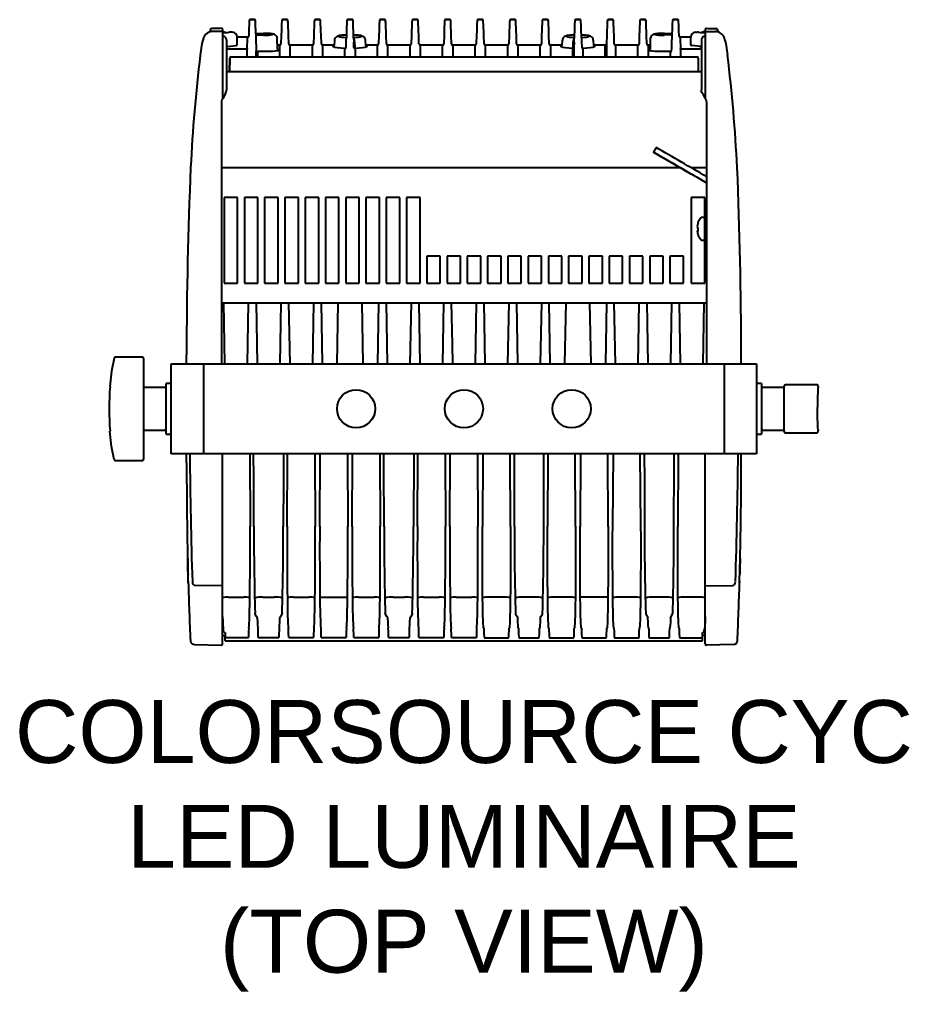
# Model space of a CAD drawing. Extents: x 5 to 346, y -5 to 215.
# Drawn here: x 246.23 to 258.61, y 68.18 to 81.71 of the extents above; entities that cross this region are included whole.
import ezdxf

# ---------------------------------------------------------------- set-up
doc = ezdxf.new("R2010")
doc.units = 0
doc.header["$LTSCALE"] = 0.5
doc.header["$MEASUREMENT"] = 0
doc.layers.get('0').update_dxf_attribs({"linetype": 'CONTINUOUS'})
doc.layers.add('RISER', color=7, linetype='CONTINUOUS')
doc.styles.add('ARIAL', font='arial.ttf')

# ---------------------------------------------------------------- blocks, each defined once
blk = doc.blocks.new('ColorSource cyc-hang (top)')
at = {"layer": 'RISER'}
for p, q in [((-2.918, 5.416), (-2.971, 5.416)), ((-2.971, 5.414), (-2.918, 5.414)), ((-2.465, 5.416), (-2.518, 5.416)), ((-2.518, 5.414), (-2.465, 5.414)), ((-2.012, 5.416), (-2.065, 5.416)), ((-2.065, 5.414), (-2.012, 5.414)), ((-1.559, 5.416), (-1.612, 5.416)), ((-1.612, 5.414), (-1.559, 5.414)), ((-1.106, 5.416), (-1.159, 5.416)), ((-1.159, 5.414), (-1.106, 5.414)), ((-0.653, 5.416), (-0.706, 5.416)), ((-0.706, 5.414), (-0.653, 5.414)), ((-0.2, 5.416), (-0.253, 5.416)), ((-0.253, 5.414), (-0.2, 5.414)), ((0.253, 5.416), (0.2, 5.416)), ((0.2, 5.414), (0.253, 5.414)), ((0.706, 5.416), (0.653, 5.416)), ((0.653, 5.414), (0.706, 5.414)), ((1.159, 5.416), (1.106, 5.416)), ((1.106, 5.414), (1.159, 5.414)), ((1.612, 5.416), (1.559, 5.416)), ((1.559, 5.414), (1.612, 5.414)), ((2.065, 5.416), (2.012, 5.416)), ((2.012, 5.414), (2.065, 5.414)), ((2.518, 5.416), (2.465, 5.416)), ((2.465, 5.414), (2.518, 5.414)), ((2.971, 5.416), (2.918, 5.416)), ((2.918, 5.414), (2.971, 5.414)), ((-3.359, 5.276), (-3.359, 4.314)), ((3.359, 5.276), (3.359, 4.314)), ((-3.534, 5.26), (-3.534, 5.242)), ((-3.5, 5.249), (-3.503, 5.249)), ((-3.501, 5.249), (-3.501, 5.249)), ((-3.359, 5.251), (-3.5, 5.249)), ((-3.265, 5.239), (-3.265, 5.238)), ((-3.225, 5.239), (-3.245, 5.239)), ((-3.01, 5.169), (-3.156, 5.169)), ((-3.156, 5.07), (-3.156, 5.169)), ((-3.015, 5.014), (-3.011, 5.151)), ((-3.01, 5.163), (-3.01, 5.169)), ((-2.897, 5.221), (-2.897, 5.198)), ((-2.595, 5.006), (-2.597, 5.151)), ((-2.542, 5.197), (-2.546, 5.077)), ((-2.437, 5.077), (-2.441, 5.197)), ((-2.089, 5.197), (-2.093, 5.077)), ((-1.984, 5.077), (-1.988, 5.197)), ((-1.635, 5.2), (-1.688, 5.2)), ((-1.635, 5.199), (-1.686, 5.199)), ((-1.635, 5.199), (-1.635, 5.166)), ((-1.483, 5.2), (-1.536, 5.2)), ((-1.536, 5.166), (-1.536, 5.199)), ((-1.485, 5.199), (-1.536, 5.199)), ((-1.535, 5.163), (-1.536, 5.166)), ((-1.183, 5.197), (-1.187, 5.077)), ((-1.078, 5.077), (-1.082, 5.197)), ((-0.73, 5.197), (-0.734, 5.077)), ((-0.625, 5.077), (-0.629, 5.197)), ((-0.277, 5.197), (-0.281, 5.077)), ((-0.172, 5.077), (-0.176, 5.197)), ((0.176, 5.197), (0.172, 5.077)), ((0.281, 5.077), (0.277, 5.197)), ((0.629, 5.197), (0.625, 5.077)), ((0.734, 5.077), (0.73, 5.197)), ((1.082, 5.197), (1.078, 5.077)), ((1.187, 5.077), (1.183, 5.197)), ((1.536, 5.2), (1.483, 5.2)), ((1.536, 5.199), (1.485, 5.199)), ((1.536, 5.166), (1.535, 5.163)), ((1.536, 5.199), (1.536, 5.166)), ((1.688, 5.2), (1.635, 5.2)), ((1.635, 5.166), (1.635, 5.199)), ((1.686, 5.199), (1.635, 5.199)), ((1.988, 5.197), (1.984, 5.077)), ((2.093, 5.077), (2.089, 5.197)), ((2.441, 5.197), (2.437, 5.077)), ((2.546, 5.077), (2.542, 5.197)), ((2.594, 5.151), (2.592, 5.006)), ((2.897, 5.199), (2.897, 5.221)), ((2.994, 5.178), (2.994, 5.184)), ((2.995, 5.182), (2.995, 5.197)), ((3.156, 5.169), (3.01, 5.169)), ((3.01, 5.169), (3.01, 5.163)), ((3.156, 5.169), (3.01, 5.169)), ((3.011, 5.151), (3.015, 5.014)), ((3.156, 5.07), (3.156, 5.169)), ((3.225, 5.239), (3.245, 5.239)), ((3.265, 5.239), (3.265, 5.238)), ((3.359, 5.251), (3.5, 5.249)), ((3.5, 5.249), (3.503, 5.249)), ((3.501, 5.249), (3.501, 5.249)), ((3.534, 5.26), (3.534, 5.242)), ((-3.645, 5.082), (-3.669, 4.918)), ((-3.631, 5.129), (-3.645, 5.082)), ((-3.305, 5.13), (-3.305, 4.439)), ((-3.291, 5.042), (-3.17, 5.055)), ((-3.291, 5.042), (-3.291, 5.042)), ((-3.281, 5.043), (-3.281, 5.043)), ((-3.17, 5.055), (-3.17, 5.054)), ((-2.562, 5.061), (-2.596, 5.061)), ((-2.562, 5.061), (-2.596, 5.061)), ((-2.562, 4.895), (-2.562, 5.061)), ((-2.109, 5.061), (-2.421, 5.061)), ((-2.109, 5.061), (-2.421, 5.061)), ((-2.421, 5.061), (-2.421, 4.895)), ((-2.109, 4.895), (-2.109, 5.061)), ((-1.807, 5.061), (-1.968, 5.061)), ((-1.968, 5.061), (-1.968, 4.895)), ((-1.807, 5.061), (-1.968, 5.061)), ((-1.802, 5.129), (-1.807, 5.056)), ((-1.656, 4.895), (-1.656, 5.013)), ((-1.64, 5.03), (-1.637, 5.103)), ((-1.64, 5.029), (-1.64, 5.03)), ((-1.531, 5.028), (-1.534, 5.1)), ((-1.522, 5.104), (-1.52, 5.03)), ((-1.515, 5.013), (-1.515, 4.895)), ((-1.364, 5.056), (-1.369, 5.129)), ((-1.203, 5.061), (-1.364, 5.061)), ((-1.203, 5.061), (-1.364, 5.061)), ((-1.203, 4.895), (-1.203, 5.061)), ((-0.75, 5.061), (-1.062, 5.061)), ((-0.75, 5.061), (-1.062, 5.061)), ((-1.062, 5.061), (-1.062, 4.895)), ((-0.75, 4.895), (-0.75, 5.061)), ((-0.297, 5.061), (-0.609, 5.061)), ((-0.297, 5.061), (-0.609, 5.061)), ((-0.609, 5.061), (-0.609, 4.895)), ((-0.297, 4.895), (-0.297, 5.061)), ((0.156, 5.061), (-0.156, 5.061)), ((0.156, 5.061), (-0.156, 5.061)), ((-0.156, 5.061), (-0.156, 4.895)), ((0.156, 4.895), (0.156, 5.061)), ((0.609, 5.061), (0.297, 5.061)), ((0.609, 5.061), (0.297, 5.061)), ((0.297, 5.061), (0.297, 4.895)), ((0.609, 4.895), (0.609, 5.061)), ((1.062, 5.061), (0.75, 5.061)), ((1.062, 5.061), (0.75, 5.061)), ((0.75, 5.061), (0.75, 4.895)), ((1.062, 4.895), (1.062, 5.061)), ((1.364, 5.061), (1.203, 5.061)), ((1.203, 5.061), (1.203, 4.895)), ((1.364, 5.061), (1.203, 5.061)), ((1.369, 5.129), (1.364, 5.056)), ((1.515, 4.895), (1.515, 5.013)), ((1.534, 5.1), (1.531, 5.028)), ((1.531, 5.028), (1.531, 4.895)), ((1.637, 5.103), (1.64, 5.03)), ((1.64, 5.03), (1.64, 5.029)), ((1.656, 5.013), (1.656, 4.895)), ((1.807, 5.056), (1.802, 5.129)), ((1.968, 5.061), (1.807, 5.061)), ((1.968, 5.061), (1.807, 5.061)), ((1.968, 4.895), (1.968, 5.061)), ((1.984, 5.077), (1.984, 4.895)), ((2.421, 5.061), (2.109, 5.061)), ((2.421, 5.061), (2.109, 5.061)), ((2.109, 5.061), (2.109, 4.895)), ((2.421, 4.895), (2.421, 5.061)), ((2.593, 5.061), (2.562, 5.061)), ((2.562, 5.061), (2.562, 4.895)), ((2.593, 5.061), (2.562, 5.061)), ((3.291, 5.042), (3.17, 5.055)), ((3.17, 5.055), (3.17, 5.054)), ((3.281, 5.043), (3.281, 5.043)), ((3.291, 5.042), (3.291, 5.042)), ((3.305, 5.13), (3.305, 4.439)), ((3.631, 5.129), (3.645, 5.082)), ((3.645, 5.082), (3.669, 4.918)), ((-3.015, 5.002), (-3.305, 5.002)), ((-3.258, 4.879), (-3.262, 4.687)), ((-3.261, 4.687), (-3.258, 4.879)), ((-3.258, 4.879), (-3.258, 4.879)), ((-3.242, 4.895), (3.242, 4.895)), ((-3.242, 4.895), (-3.242, 4.895)), ((-3.015, 4.895), (-3.015, 5.002)), ((-2.89, 4.895), (-2.89, 4.981)), ((-2.874, 4.966), (-2.874, 4.895)), ((2.874, 4.895), (2.874, 4.966)), ((3.015, 5.002), (3.015, 4.895)), ((3.305, 5.002), (3.015, 5.002)), ((3.242, 4.895), (3.242, 4.895)), ((3.258, 4.879), (3.262, 4.687)), ((3.258, 4.879), (3.258, 4.879)), ((3.305, 4.687), (-3.305, 4.687)), ((-3.318, 4.387), (-3.357, 4.317)), ((3.318, 4.387), (3.357, 4.317)), ((-3.375, 4.249), (-3.375, 0.625)), ((3.375, 4.249), (3.375, 0.625)), ((2.676, 3.634), (2.639, 3.569)), ((3.013, 3.352), (-3.375, 3.352)), ((3.375, 3.352), (3.166, 3.352)), ((-3.337, 2.939), (-3.337, 1.749)), ((-3.149, 2.939), (-3.337, 2.939)), ((-3.149, 1.749), (-3.149, 2.939)), ((-3.055, 2.939), (-3.055, 1.749)), ((-2.867, 2.939), (-3.055, 2.939)), ((-2.867, 1.749), (-2.867, 2.939)), ((-2.773, 2.939), (-2.773, 1.749)), ((-2.585, 2.939), (-2.773, 2.939)), ((-2.585, 1.749), (-2.585, 2.939)), ((-2.491, 2.939), (-2.491, 1.749)), ((-2.303, 2.939), (-2.491, 2.939)), ((-2.303, 1.749), (-2.303, 2.939)), ((-2.209, 2.939), (-2.209, 1.749)), ((-2.021, 2.939), (-2.209, 2.939)), ((-2.021, 1.749), (-2.021, 2.939)), ((-1.927, 2.939), (-1.927, 1.749)), ((-1.739, 2.939), (-1.927, 2.939)), ((-1.739, 1.749), (-1.739, 2.939)), ((-1.645, 2.939), (-1.645, 1.749)), ((-1.457, 2.939), (-1.645, 2.939)), ((-1.457, 1.749), (-1.457, 2.939)), ((-1.363, 2.939), (-1.363, 1.749)), ((-1.175, 2.939), (-1.363, 2.939)), ((-1.175, 1.749), (-1.175, 2.939)), ((-1.081, 2.939), (-1.081, 1.749)), ((-0.893, 2.939), (-1.081, 2.939)), ((-0.893, 1.749), (-0.893, 2.939)), ((-0.799, 2.939), (-0.799, 1.749)), ((-0.611, 2.939), (-0.799, 2.939)), ((-0.611, 1.749), (-0.611, 2.939)), ((3.351, 2.939), (3.163, 2.939)), ((3.163, 2.939), (3.163, 1.749)), ((3.351, 1.749), (3.351, 2.939)), ((3.261, 2.59), (3.261, 2.599)), ((3.351, 2.663), (3.313, 2.663)), ((3.248, 2.475), (3.244, 2.474)), ((3.261, 2.465), (3.261, 2.5)), ((3.313, 2.348), (3.351, 2.348)), ((-0.517, 2.124), (-0.517, 1.749)), ((-0.329, 2.124), (-0.517, 2.124)), ((-0.329, 1.749), (-0.329, 2.124)), ((-0.235, 2.124), (-0.235, 1.749)), ((-0.047, 2.124), (-0.235, 2.124)), ((-0.047, 1.749), (-0.047, 2.124)), ((0.047, 2.124), (0.047, 1.749)), ((0.235, 2.124), (0.047, 2.124)), ((0.235, 1.749), (0.235, 2.124)), ((0.329, 2.124), (0.329, 1.749)), ((0.517, 2.124), (0.329, 2.124)), ((0.517, 1.749), (0.517, 2.124)), ((0.611, 2.124), (0.611, 1.749)), ((0.799, 2.124), (0.611, 2.124)), ((0.799, 1.749), (0.799, 2.124)), ((0.893, 2.124), (0.893, 1.749)), ((1.081, 2.124), (0.893, 2.124)), ((1.081, 1.749), (1.081, 2.124)), ((1.175, 2.124), (1.175, 1.749)), ((1.363, 2.124), (1.175, 2.124)), ((1.363, 1.749), (1.363, 2.124)), ((1.457, 2.124), (1.457, 1.749)), ((1.645, 2.124), (1.457, 2.124)), ((1.645, 1.749), (1.645, 2.124)), ((1.739, 2.124), (1.739, 1.749)), ((1.927, 2.124), (1.739, 2.124)), ((1.927, 1.749), (1.927, 2.124)), ((2.021, 2.124), (2.021, 1.749)), ((2.209, 2.124), (2.021, 2.124)), ((2.209, 1.749), (2.209, 2.124)), ((2.303, 2.124), (2.303, 1.749)), ((2.491, 2.124), (2.303, 2.124)), ((2.491, 1.749), (2.491, 2.124)), ((2.585, 2.124), (2.585, 1.749)), ((2.773, 2.124), (2.585, 2.124)), ((2.773, 1.749), (2.773, 2.124)), ((2.867, 2.124), (2.867, 1.749)), ((3.055, 2.124), (2.867, 2.124)), ((3.055, 1.749), (3.055, 2.124)), ((-3.337, 1.749), (-3.149, 1.749)), ((-3.055, 1.749), (-2.867, 1.749)), ((-2.773, 1.749), (-2.585, 1.749)), ((-2.491, 1.749), (-2.303, 1.749)), ((-2.209, 1.749), (-2.021, 1.749)), ((-1.927, 1.749), (-1.739, 1.749)), ((-1.645, 1.749), (-1.457, 1.749)), ((-1.363, 1.749), (-1.175, 1.749)), ((-1.081, 1.749), (-0.893, 1.749)), ((-0.799, 1.749), (-0.611, 1.749)), ((-0.517, 1.749), (-0.329, 1.749)), ((-0.235, 1.749), (-0.047, 1.749)), ((0.047, 1.749), (0.235, 1.749)), ((0.329, 1.749), (0.517, 1.749)), ((0.611, 1.749), (0.799, 1.749)), ((0.893, 1.749), (1.081, 1.749)), ((1.175, 1.749), (1.363, 1.749)), ((1.457, 1.749), (1.645, 1.749)), ((1.739, 1.749), (1.927, 1.749)), ((2.021, 1.749), (2.209, 1.749)), ((2.303, 1.749), (2.491, 1.749)), ((2.585, 1.749), (2.773, 1.749)), ((2.867, 1.749), (3.055, 1.749)), ((3.163, 1.749), (3.351, 1.749)), ((-3.375, 1.472), (3.375, 1.472)), ((-3.326, 0.625), (-3.341, 1.472)), ((-3.001, 1.472), (-3.016, 0.625)), ((-2.873, 0.625), (-2.888, 1.472)), ((-2.548, 1.472), (-2.563, 0.625)), ((-2.42, 0.625), (-2.435, 1.472)), ((-2.093, 1.472), (-2.108, 0.625)), ((-1.969, 0.625), (-1.984, 1.472)), ((-1.754, 1.472), (-1.769, 0.625)), ((-1.402, 0.625), (-1.417, 1.472)), ((-1.187, 1.472), (-1.202, 0.625)), ((-1.063, 0.625), (-1.078, 1.472)), ((-0.736, 1.472), (-0.751, 0.625)), ((-0.608, 0.625), (-0.623, 1.472)), ((-0.283, 1.472), (-0.298, 0.625)), ((0.171, 1.472), (0.156, 0.625)), ((0.298, 0.625), (0.283, 1.472)), ((0.623, 1.472), (0.608, 0.625)), ((0.751, 0.625), (0.736, 1.472)), ((1.078, 1.472), (1.063, 0.625)), ((1.202, 0.625), (1.187, 1.472)), ((1.417, 1.472), (1.402, 0.625)), ((1.769, 0.625), (1.754, 1.472)), ((1.984, 1.472), (1.969, 0.625)), ((2.108, 0.625), (2.093, 1.472)), ((2.435, 1.472), (2.42, 0.625)), ((2.563, 0.625), (2.548, 1.472)), ((2.888, 1.472), (2.873, 0.625)), ((3.016, 0.625), (3.001, 1.472)), ((3.341, 1.472), (3.326, 0.625)), ((-4.477, 0.72), (-4.85, 0.72)), ((-4.458, 0.7), (-4.458, -0.7)), ((-3.859, 0.625), (-3.859, 0.75)), ((3.859, 0.625), (3.859, 0.75)), ((-4.072, -0.625), (-4.072, 0.625)), ((-3.625, 0.625), (-3.625, -0.625)), ((-3.625, 0.625), (3.625, 0.625)), ((3.625, -0.625), (3.625, 0.625)), ((4.072, 0.625), (4.072, -0.625)), ((-4.162, 0.295), (-4.458, 0.295)), ((-4.072, 0.354), (-4.143, 0.354)), ((-4.143, -0.354), (-4.143, 0.354)), ((4.143, 0.354), (4.072, 0.354)), ((4.143, 0.354), (4.143, -0.354)), ((4.458, 0.295), (4.162, 0.295)), ((4.458, -0.315), (4.458, 0.315)), ((4.911, 0.335), (4.477, 0.335)), ((4.93, 0.309), (4.93, 0.291)), ((-4.458, -0.295), (-4.162, -0.295)), ((-4.143, -0.354), (-4.072, -0.354)), ((4.072, -0.354), (4.143, -0.354)), ((4.162, -0.295), (4.458, -0.295)), ((4.477, -0.335), (4.911, -0.335)), ((4.929, -0.292), (4.93, -0.308)), ((-3.859, -0.75), (-3.859, -0.625)), ((3.625, -0.625), (-3.625, -0.625)), ((-3.359, -3.271), (-3.359, -0.625)), ((-2.981, -0.625), (-2.976, -1.635)), ((-2.46, -1.635), (-2.455, -0.625)), ((-2.075, -0.625), (-2.07, -1.635)), ((-2.007, -1.635), (-2.002, -0.625)), ((-1.622, -0.625), (-1.617, -1.635)), ((-1.554, -1.635), (-1.549, -0.625)), ((-1.169, -0.625), (-1.164, -1.635)), ((-0.698, -0.625), (-0.701, -1.635)), ((-0.648, -1.635), (-0.643, -0.625)), ((-0.263, -0.625), (-0.258, -1.635)), ((-0.195, -1.635), (-0.19, -0.625)), ((0.19, -0.625), (0.195, -1.635)), ((0.263, -0.625), (0.258, -1.635)), ((0.648, -1.635), (0.643, -0.625)), ((0.698, -0.625), (0.701, -1.635)), ((1.169, -0.625), (1.164, -1.635)), ((1.554, -1.635), (1.549, -0.625)), ((1.622, -0.625), (1.617, -1.635)), ((2.007, -1.635), (2.002, -0.625)), ((2.075, -0.625), (2.07, -1.635)), ((2.46, -1.635), (2.455, -0.625)), ((2.981, -0.625), (2.976, -1.635)), ((3.359, -3.271), (3.359, -0.625)), ((3.859, -0.75), (3.859, -0.625)), ((-4.85, -0.72), (-4.477, -0.72)), ((-3.359, -2.463), (-3.736, -2.46)), ((3.359, -2.463), (3.736, -2.46)), ((-3.279, -2.621), (-3.063, -2.621)), ((-2.796, -2.621), (-2.64, -2.621)), ((-2.373, -2.621), (-2.157, -2.621)), ((-2.005, -2.621), (-1.619, -2.621)), ((-1.467, -2.621), (-1.251, -2.621)), ((-0.984, -2.621), (-0.828, -2.621)), ((-0.561, -2.621), (-0.345, -2.621)), ((-0.108, -2.621), (0.108, -2.621)), ((0.561, -2.621), (0.345, -2.621)), ((0.984, -2.621), (0.828, -2.621)), ((1.467, -2.621), (1.251, -2.621)), ((2.005, -2.621), (1.619, -2.621)), ((2.373, -2.621), (2.157, -2.621)), ((2.796, -2.621), (2.64, -2.621)), ((3.279, -2.621), (3.063, -2.621)), ((-3.359, -3.153), (-3.32, -3.153)), ((-3.321, -3.228), (-3.32, -3.113)), ((-3.321, -3.228), (3.321, -3.228)), ((-2.998, -3.184), (-3.32, -3.184)), ((-2.575, -3.184), (-2.861, -3.184)), ((-2.092, -3.184), (-2.438, -3.184)), ((-1.639, -3.184), (-1.985, -3.184)), ((-1.186, -3.184), (-1.532, -3.184)), ((-0.763, -3.184), (-1.049, -3.184)), ((-0.28, -3.184), (-0.626, -3.184)), ((0.173, -3.184), (-0.173, -3.184)), ((0.28, -3.184), (0.626, -3.184)), ((0.763, -3.184), (1.049, -3.184)), ((1.186, -3.184), (1.532, -3.184)), ((1.639, -3.184), (1.985, -3.184)), ((2.092, -3.184), (2.438, -3.184)), ((2.575, -3.184), (2.861, -3.184)), ((2.998, -3.184), (3.32, -3.184)), ((3.321, -3.228), (3.32, -3.113)), ((3.359, -3.153), (3.32, -3.153)), ((-3.748, -3.28), (-3.375, -3.287)), ((3.748, -3.28), (3.375, -3.287))]:
    blk.add_line(p, q, dxfattribs=at)
at = {"layer": 'RISER', "flags": 128}
for points in [[(-2.971, 5.416), (-2.976, 5.415), (-2.98, 5.413), (-2.983, 5.41), (-2.985, 5.408), (-2.986, 5.405), (-2.986, 5.404), (-2.986, 5.403), (-2.987, 5.402), (-2.987, 5.401), (-2.987, 5.399), (-2.988, 5.386)], [(-2.901, 5.376), (-2.901, 5.383), (-2.902, 5.398), (-2.902, 5.401), (-2.903, 5.403), (-2.903, 5.404), (-2.903, 5.405), (-2.904, 5.408), (-2.907, 5.411), (-2.911, 5.414), (-2.916, 5.416), (-2.918, 5.416)], [(-2.518, 5.416), (-2.523, 5.415), (-2.527, 5.413), (-2.53, 5.41), (-2.532, 5.408), (-2.533, 5.405), (-2.533, 5.404), (-2.533, 5.403), (-2.534, 5.402), (-2.534, 5.401), (-2.534, 5.399), (-2.535, 5.386)], [(-2.448, 5.376), (-2.448, 5.383), (-2.449, 5.398), (-2.449, 5.401), (-2.45, 5.403), (-2.45, 5.404), (-2.45, 5.405), (-2.451, 5.408), (-2.454, 5.411), (-2.458, 5.414), (-2.463, 5.416), (-2.465, 5.416)], [(-2.065, 5.416), (-2.07, 5.415), (-2.074, 5.413), (-2.077, 5.41), (-2.079, 5.408), (-2.08, 5.405), (-2.08, 5.404), (-2.08, 5.403), (-2.081, 5.402), (-2.081, 5.401), (-2.081, 5.399), (-2.082, 5.386)], [(-1.995, 5.376), (-1.995, 5.383), (-1.996, 5.398), (-1.996, 5.401), (-1.997, 5.403), (-1.997, 5.404), (-1.997, 5.405), (-1.998, 5.408), (-2.001, 5.411), (-2.005, 5.414), (-2.01, 5.416), (-2.012, 5.416)], [(-1.612, 5.416), (-1.617, 5.415), (-1.621, 5.413), (-1.624, 5.41), (-1.626, 5.408), (-1.627, 5.405), (-1.627, 5.404), (-1.627, 5.403), (-1.628, 5.402), (-1.628, 5.401), (-1.628, 5.399), (-1.629, 5.386)], [(-1.542, 5.376), (-1.542, 5.383), (-1.543, 5.398), (-1.543, 5.401), (-1.544, 5.403), (-1.544, 5.404), (-1.544, 5.405), (-1.545, 5.408), (-1.548, 5.411), (-1.552, 5.414), (-1.557, 5.416), (-1.559, 5.416)], [(-1.159, 5.416), (-1.164, 5.415), (-1.168, 5.413), (-1.171, 5.41), (-1.173, 5.408), (-1.174, 5.405), (-1.174, 5.404), (-1.174, 5.403), (-1.175, 5.402), (-1.175, 5.401), (-1.175, 5.399), (-1.176, 5.386)], [(-1.089, 5.376), (-1.089, 5.383), (-1.09, 5.398), (-1.09, 5.401), (-1.091, 5.403), (-1.091, 5.404), (-1.091, 5.405), (-1.092, 5.408), (-1.095, 5.411), (-1.099, 5.414), (-1.104, 5.416), (-1.106, 5.416)], [(-0.706, 5.416), (-0.711, 5.415), (-0.715, 5.413), (-0.718, 5.41), (-0.72, 5.408), (-0.721, 5.405), (-0.721, 5.404), (-0.721, 5.403), (-0.722, 5.402), (-0.722, 5.401), (-0.722, 5.399), (-0.723, 5.386)], [(-0.636, 5.376), (-0.636, 5.383), (-0.637, 5.398), (-0.637, 5.401), (-0.638, 5.403), (-0.638, 5.404), (-0.638, 5.405), (-0.639, 5.408), (-0.642, 5.411), (-0.646, 5.414), (-0.651, 5.416), (-0.653, 5.416)], [(-0.253, 5.416), (-0.258, 5.415), (-0.262, 5.413), (-0.265, 5.41), (-0.267, 5.408), (-0.268, 5.405), (-0.268, 5.404), (-0.268, 5.403), (-0.269, 5.402), (-0.269, 5.401), (-0.269, 5.399), (-0.27, 5.386)], [(-0.183, 5.376), (-0.183, 5.383), (-0.184, 5.398), (-0.184, 5.401), (-0.185, 5.403), (-0.185, 5.404), (-0.185, 5.405), (-0.186, 5.408), (-0.189, 5.411), (-0.193, 5.414), (-0.198, 5.416), (-0.2, 5.416)], [(0.2, 5.416), (0.195, 5.415), (0.191, 5.413), (0.188, 5.41), (0.186, 5.408), (0.185, 5.405), (0.185, 5.404), (0.185, 5.403), (0.184, 5.402), (0.184, 5.401), (0.184, 5.399), (0.183, 5.386)], [(0.27, 5.376), (0.27, 5.383), (0.269, 5.398), (0.269, 5.401), (0.268, 5.403), (0.268, 5.404), (0.268, 5.405), (0.267, 5.408), (0.264, 5.411), (0.26, 5.414), (0.255, 5.416), (0.253, 5.416)], [(0.653, 5.416), (0.648, 5.415), (0.644, 5.413), (0.641, 5.41), (0.639, 5.408), (0.638, 5.405), (0.638, 5.404), (0.638, 5.403), (0.637, 5.402), (0.637, 5.401), (0.637, 5.399), (0.636, 5.386)], [(0.723, 5.376), (0.723, 5.383), (0.722, 5.398), (0.722, 5.401), (0.721, 5.403), (0.721, 5.404), (0.721, 5.405), (0.72, 5.408), (0.717, 5.411), (0.713, 5.414), (0.708, 5.416), (0.706, 5.416)], [(1.106, 5.416), (1.101, 5.415), (1.097, 5.413), (1.094, 5.41), (1.092, 5.408), (1.091, 5.405), (1.091, 5.404), (1.091, 5.403), (1.09, 5.402), (1.09, 5.401), (1.09, 5.399), (1.089, 5.386)], [(1.559, 5.416), (1.554, 5.415), (1.55, 5.413), (1.547, 5.41), (1.545, 5.408), (1.544, 5.405), (1.544, 5.404), (1.544, 5.403), (1.543, 5.402), (1.543, 5.401), (1.543, 5.399), (1.542, 5.386)], [(1.629, 5.376), (1.629, 5.383), (1.628, 5.398), (1.628, 5.401), (1.627, 5.403), (1.627, 5.404), (1.627, 5.405), (1.626, 5.408), (1.623, 5.411), (1.619, 5.414), (1.614, 5.416), (1.612, 5.416)], [(2.012, 5.416), (2.007, 5.415), (2.003, 5.413), (2, 5.41), (1.998, 5.408), (1.997, 5.405), (1.997, 5.404), (1.997, 5.403), (1.996, 5.402), (1.996, 5.401), (1.996, 5.399), (1.995, 5.386)], [(2.082, 5.376), (2.082, 5.383), (2.081, 5.398), (2.081, 5.401), (2.08, 5.403), (2.08, 5.404), (2.08, 5.405), (2.079, 5.408), (2.076, 5.411), (2.072, 5.414), (2.067, 5.416), (2.065, 5.416)], [(2.465, 5.416), (2.46, 5.415), (2.456, 5.413), (2.453, 5.41), (2.451, 5.408), (2.45, 5.405), (2.45, 5.404), (2.45, 5.403), (2.449, 5.402), (2.449, 5.401), (2.449, 5.399), (2.448, 5.386)], [(2.535, 5.376), (2.535, 5.383), (2.534, 5.398), (2.534, 5.401), (2.533, 5.403), (2.533, 5.404), (2.533, 5.405), (2.532, 5.408), (2.529, 5.411), (2.525, 5.414), (2.52, 5.416), (2.518, 5.416)], [(2.918, 5.416), (2.913, 5.415), (2.909, 5.413), (2.906, 5.41), (2.904, 5.408), (2.903, 5.405), (2.903, 5.404), (2.903, 5.403), (2.902, 5.402), (2.902, 5.401), (2.902, 5.399), (2.901, 5.386)], [(2.988, 5.376), (2.988, 5.383), (2.987, 5.398), (2.987, 5.401), (2.986, 5.403), (2.986, 5.404), (2.986, 5.405), (2.985, 5.408), (2.982, 5.411), (2.978, 5.414), (2.973, 5.416), (2.971, 5.416)], [(-3.375, 5.294), (-3.395, 5.293), (-3.505, 5.291)], [(1.175, 5.389), (1.175, 5.392), (1.175, 5.399)], [(1.183, 5.197), (1.18, 5.283), (1.177, 5.352), (1.177, 5.354)], [(3.375, 5.294), (3.395, 5.293), (3.505, 5.291)], [(-3.518, 5.247), (-3.529, 5.245), (-3.529, 5.245)], [(-3.5, 5.249), (-3.5, 5.249), (-3.501, 5.249)], [(-3.5, 5.249), (-3.5, 5.249), (-3.5, 5.249)], [(-3.358, 5.249), (-3.335, 5.244), (-3.317, 5.234)], [(-2.598, 5.152), (-2.601, 5.173), (-2.611, 5.189), (-2.622, 5.2), (-2.634, 5.207), (-2.645, 5.212), (-2.662, 5.216), (-2.692, 5.22), (-2.725, 5.221), (-2.762, 5.222), (-2.791, 5.221)], [(-2.788, 5.199), (-2.752, 5.198), (-2.716, 5.199), (-2.685, 5.202), (-2.664, 5.206), (-2.657, 5.21), (-2.664, 5.214), (-2.685, 5.218), (-2.716, 5.221), (-2.752, 5.221), (-2.788, 5.221)], [(-1.69, 5.199), (-1.698, 5.199), (-1.732, 5.193), (-1.758, 5.186), (-1.775, 5.176), (-1.789, 5.163), (-1.799, 5.143), (-1.801, 5.13)], [(-1.686, 5.199), (-1.714, 5.195), (-1.733, 5.191), (-1.741, 5.186), (-1.739, 5.181), (-1.726, 5.176), (-1.704, 5.172), (-1.673, 5.169), (-1.635, 5.166)], [(-1.536, 5.166), (-1.498, 5.169), (-1.467, 5.172), (-1.445, 5.176), (-1.432, 5.181), (-1.43, 5.186), (-1.438, 5.191), (-1.457, 5.195), (-1.485, 5.199)], [(-1.37, 5.129), (-1.37, 5.137), (-1.378, 5.157), (-1.389, 5.171), (-1.401, 5.18), (-1.414, 5.186), (-1.432, 5.192), (-1.467, 5.198), (-1.481, 5.199)], [(1.481, 5.199), (1.473, 5.199), (1.439, 5.193), (1.413, 5.186), (1.396, 5.176), (1.382, 5.163), (1.372, 5.143), (1.37, 5.129)], [(1.485, 5.199), (1.457, 5.195), (1.438, 5.191), (1.43, 5.186), (1.432, 5.181), (1.445, 5.176), (1.467, 5.172), (1.498, 5.169), (1.536, 5.166)], [(1.635, 5.166), (1.673, 5.169), (1.704, 5.172), (1.726, 5.176), (1.739, 5.181), (1.741, 5.186), (1.733, 5.191), (1.714, 5.195), (1.686, 5.199)], [(1.801, 5.13), (1.797, 5.149), (1.787, 5.166), (1.775, 5.177), (1.762, 5.184), (1.747, 5.19), (1.722, 5.195), (1.69, 5.199)], [(2.79, 5.221), (2.772, 5.222), (2.735, 5.222), (2.699, 5.22), (2.668, 5.217), (2.639, 5.21), (2.624, 5.204), (2.61, 5.192), (2.599, 5.175), (2.594, 5.153), (2.595, 5.151)], [(2.787, 5.22), (2.75, 5.221), (2.714, 5.221), (2.682, 5.218), (2.662, 5.214), (2.654, 5.21), (2.662, 5.206), (2.682, 5.202), (2.714, 5.199), (2.75, 5.198), (2.787, 5.199)], [(3.358, 5.249), (3.335, 5.244), (3.317, 5.234)], [(3.5, 5.249), (3.5, 5.249), (3.501, 5.249)], [(3.5, 5.249), (3.5, 5.249), (3.5, 5.249)], [(3.518, 5.247), (3.529, 5.245), (3.529, 5.245)], [(-2.591, 4.997), (-2.591, 4.997), (-2.594, 5.002), (-2.594, 5.006)], [(-1.656, 5.013), (-1.712, 5.016), (-1.759, 5.021), (-1.795, 5.027), (-1.816, 5.034), (-1.823, 5.041), (-1.813, 5.049), (-1.809, 5.05)], [(-1.808, 5.056), (-1.809, 5.05), (-1.809, 5.049)], [(-1.358, 5.049), (-1.358, 5.049), (-1.348, 5.041), (-1.355, 5.034), (-1.376, 5.027), (-1.412, 5.021), (-1.459, 5.016), (-1.515, 5.013)], [(-1.362, 5.049), (-1.362, 5.049), (-1.363, 5.057)], [(1.515, 5.013), (1.459, 5.016), (1.412, 5.021), (1.376, 5.027), (1.355, 5.034), (1.348, 5.041), (1.358, 5.049), (1.362, 5.05)], [(1.363, 5.056), (1.361, 5.049), (1.362, 5.049)], [(1.52, 5.03), (1.521, 5.061), (1.522, 5.104)], [(1.816, 5.047), (1.823, 5.041), (1.816, 5.034), (1.795, 5.027), (1.759, 5.021), (1.712, 5.016), (1.656, 5.013)], [(1.809, 5.049), (1.809, 5.049), (1.808, 5.057)], [(2.591, 5.007), (2.591, 5.002), (2.588, 4.997), (2.588, 4.997)], [(-2.591, 4.998), (-2.581, 4.994), (-2.581, 4.987), (-2.596, 4.981), (-2.625, 4.976), (-2.665, 4.972), (-2.713, 4.97), (-2.764, 4.97), (-2.814, 4.971)], [(2.814, 4.971), (2.763, 4.97), (2.711, 4.97), (2.663, 4.972), (2.622, 4.976), (2.593, 4.981), (2.578, 4.987), (2.578, 4.994), (2.585, 4.997)], [(3.375, 3.143), (3.236, 3.223), (3.172, 3.26), (3.104, 3.299), (3.035, 3.34), (2.965, 3.38), (2.899, 3.418), (2.836, 3.454), (2.78, 3.487), (2.731, 3.515), (2.692, 3.538), (2.663, 3.555), (2.645, 3.565), (2.639, 3.569), (2.645, 3.566), (2.663, 3.556), (2.692, 3.539), (2.731, 3.516), (2.78, 3.489), (2.836, 3.456), (2.899, 3.42), (2.965, 3.381), (3.035, 3.341), (3.104, 3.301), (3.172, 3.262), (3.236, 3.225), (3.375, 3.145)], [(3.218, 3.235), (3.212, 3.238), (3.193, 3.249), (3.163, 3.266), (3.125, 3.288), (3.08, 3.314), (3.033, 3.341), (2.987, 3.368), (2.945, 3.392), (2.911, 3.412), (2.886, 3.426), (2.873, 3.434), (2.873, 3.434), (2.886, 3.426), (2.911, 3.412), (2.945, 3.393), (2.987, 3.368), (3.033, 3.342), (3.08, 3.315), (3.125, 3.289), (3.163, 3.267), (3.193, 3.249), (3.212, 3.238), (3.218, 3.235)], [(-0.156, 0.625), (-0.161, 0.899), (-0.171, 1.472)], [(-4.869, 0.703), (-4.902, 0.523), (-4.925, 0.312)], [(-4.072, 0.625), (-4.063, 0.625), (-4.038, 0.625), (-3.997, 0.625), (-3.941, 0.625), (-3.873, 0.625), (-3.796, 0.625), (-3.712, 0.625), (-3.625, 0.625)], [(-3.859, 0.625), (-3.87, 0.625), (-3.875, 0.625)], [(3.625, 0.625), (3.712, 0.625), (3.796, 0.625), (3.873, 0.625), (3.941, 0.625), (3.997, 0.625), (4.038, 0.625), (4.063, 0.625), (4.072, 0.625)], [(4.93, 0.309), (4.924, 0.327), (4.917, 0.333), (4.91, 0.335)], [(4.93, -0.291), (4.929, -0.292), (4.927, -0.264), (4.924, -0.207), (4.922, -0.127), (4.922, -0.03), (4.923, 0.071), (4.926, 0.165), (4.928, 0.238), (4.93, 0.282), (4.93, 0.291)], [(-4.869, -0.703), (-4.902, -0.525), (-4.925, -0.312)], [(4.91, -0.335), (4.917, -0.333), (4.924, -0.327), (4.93, -0.308)], [(-3.625, -0.625), (-3.712, -0.625), (-3.796, -0.625), (-3.873, -0.625), (-3.941, -0.625), (-3.997, -0.625), (-4.038, -0.625), (-4.063, -0.625), (-4.072, -0.625)], [(-3.875, -0.625), (-3.87, -0.625), (-3.859, -0.625)], [(-2.923, -1.635), (-2.923, -1.603), (-2.923, -1.475), (-2.925, -0.963), (-2.926, -0.625)], [(-2.51, -0.625), (-2.511, -1.001), (-2.513, -1.635)], [(-1.111, -1.635), (-1.111, -1.603), (-1.111, -1.475), (-1.113, -0.963), (-1.114, -0.625)], [(1.111, -1.635), (1.111, -1.603), (1.111, -1.475), (1.113, -0.963), (1.114, -0.625)], [(2.51, -0.625), (2.511, -1.001), (2.513, -1.635)], [(2.923, -1.635), (2.923, -1.603), (2.923, -1.475), (2.925, -0.963), (2.926, -0.625)], [(4.072, -0.625), (4.063, -0.625), (4.038, -0.625), (3.997, -0.625), (3.941, -0.625), (3.873, -0.625), (3.796, -0.625), (3.712, -0.625), (3.625, -0.625)], [(3.875, -0.625), (3.87, -0.625), (3.859, -0.625)], [(-3.837, -2.35), (-3.837, -2.348), (-3.839, -2.297), (-3.84, -2.24), (-3.841, -2.185), (-3.843, -2.136), (-3.844, -2.101), (-3.844, -2.082), (-3.844, -2.082), (-3.844, -2.102), (-3.843, -2.137), (-3.842, -2.172), (-3.841, -2.22), (-3.84, -2.277), (-3.839, -2.304)], [(3.837, -2.35), (3.837, -2.348), (3.839, -2.297), (3.84, -2.24), (3.841, -2.185), (3.843, -2.136), (3.844, -2.101), (3.844, -2.082), (3.844, -2.082), (3.844, -2.102), (3.843, -2.137), (3.842, -2.172), (3.841, -2.22), (3.84, -2.277), (3.839, -2.304)], [(-3.837, -2.399), (-3.836, -2.407), (-3.836, -2.419), (-3.836, -2.413), (-3.836, -2.389), (-3.837, -2.35)], [(3.837, -2.399), (3.836, -2.407), (3.836, -2.419), (3.836, -2.413), (3.836, -2.389), (3.837, -2.35)], [(-2.884, -2.891), (-2.904, -2.858), (-2.906, -2.844)], [(-2.876, -2.907), (-2.876, -2.903), (-2.884, -2.891)], [(-2.552, -2.891), (-2.556, -2.895), (-2.56, -2.907)], [(-2.53, -2.844), (-2.532, -2.858), (-2.552, -2.891)], [(-1.072, -2.891), (-1.092, -2.858), (-1.094, -2.844)], [(-1.064, -2.907), (-1.064, -2.903), (-1.072, -2.891)], [(-0.74, -2.891), (-0.744, -2.895), (-0.748, -2.907)], [(-0.718, -2.844), (-0.72, -2.858), (-0.74, -2.891)], [(0.718, -2.844), (0.72, -2.858), (0.74, -2.891)], [(0.74, -2.891), (0.744, -2.895), (0.748, -2.907)], [(1.064, -2.907), (1.064, -2.903), (1.072, -2.891)], [(1.072, -2.891), (1.092, -2.858), (1.094, -2.844)], [(2.53, -2.844), (2.532, -2.858), (2.552, -2.891)], [(2.552, -2.891), (2.556, -2.895), (2.56, -2.907)], [(2.876, -2.907), (2.876, -2.903), (2.884, -2.891)], [(2.884, -2.891), (2.904, -2.858), (2.906, -2.844)]]:
    blk.add_lwpolyline(points, dxfattribs=at)
at = {"layer": 'RISER'}
for centre in [(-1.5, 0), (0, 0), (1.5, 0)]:
    blk.add_circle(centre, 0.266, dxfattribs=at)
for centre, radius, start, end in [((-2.971, 5.398), 0.0159, 89.7987, 177.7726), ((-2.918, 5.398), 0.0159, 2.2274, 90.2013), ((-2.518, 5.398), 0.0159, 89.798, 177.7734), ((-2.465, 5.398), 0.0159, 2.2266, 90.202), ((-2.065, 5.398), 0.0159, 89.798, 177.7734), ((-2.012, 5.398), 0.0159, 2.2266, 90.202), ((-1.612, 5.398), 0.0159, 89.798, 177.7734), ((-1.559, 5.398), 0.0159, 2.2266, 90.202), ((-1.159, 5.398), 0.0159, 89.7981, 177.7735), ((-1.106, 5.398), 0.0159, 2.2266, 90.2018), ((-0.706, 5.398), 0.0159, 89.7982, 177.7734), ((-0.653, 5.398), 0.0159, 2.2265, 90.2018), ((-0.253, 5.398), 0.0159, 89.7981, 177.7734), ((-0.2, 5.398), 0.0159, 2.2266, 90.2019), ((0.2, 5.398), 0.0159, 89.7982, 177.7733), ((0.253, 5.398), 0.0159, 2.2266, 90.2019), ((0.653, 5.398), 0.0159, 89.7982, 177.7734), ((0.706, 5.398), 0.0159, 2.2265, 90.2019), ((1.106, 5.398), 0.0159, 89.7982, 177.7734), ((1.158, 5.4), 0.016, 359.2, 89.0083), ((1.159, 5.398), 0.0159, 2.2264, 90.2017), ((1.559, 5.398), 0.0159, 89.7982, 177.7737), ((1.612, 5.398), 0.0159, 2.2266, 90.2015), ((2.012, 5.398), 0.0159, 89.7985, 177.7734), ((2.065, 5.398), 0.0159, 2.2266, 90.2015), ((2.465, 5.398), 0.0159, 89.7987, 177.7726), ((2.518, 5.398), 0.0159, 2.2259, 90.2028), ((2.918, 5.398), 0.0159, 89.7987, 177.7726), ((2.971, 5.398), 0.0159, 2.2259, 90.2028), ((-3.504, 5.261), 0.03, 92.129, 179.9998), ((-3.375, 5.278), 0.016, 359.9999, 91.3798), ((-0.956, 5.279), 2.135, 2.0072, 2.9342), ((3.375, 5.278), 0.016, 88.6202, 180.0001), ((3.504, 5.261), 0.03, 0.0002, 87.871), ((-3.516, 5.126), 0.115, 113.7879, 178.5515), ((-3.498, 5.124), 0.125, 90.9862, 126.2741), ((-3.323, 5.583), 0.35, 264.0321, 279.3925), ((-3.359, 5.13), 0.0543, 359.5792, 89.9451), ((-3.252, 5.109), 0.131, 87.0339, 95.9629), ((-3.226, 5.169), 0.0701, 359.9725, 88.9256), ((-3.01, 5.185), 0.0158, 268.4537, 350.7862), ((-2.835, 6.135), 0.915, 266.0954, 272.916), ((-2.835, 4.285), 0.915, 87.084, 93.9044), ((5.515, 5.406), 8.414, 181.4167, 181.8934), ((-1.688, 5.196), 0.00365, 63.2211, 94.3828), ((-7.113, 5.305), 5.479, 357.8966, 358.5549), ((10.931, 5.52), 12.471, 181.6416, 181.9302), ((-1.637, 5.109), 0.115, 357.4135, 27.8587), ((-1.483, 5.196), 0.00366, 85.6364, 116.7598), ((1.483, 5.196), 0.00365, 63.2211, 94.3828), ((1.637, 5.109), 0.115, 152.1413, 182.5862), ((-10.666, 5.512), 12.206, 358.0665, 358.3614), ((5.709, 5.261), 4.075, 181.3318, 182.2169), ((1.688, 5.196), 0.00356, 85.2033, 117.1945), ((2.835, 6.135), 0.916, 266.9794, 273.9018), ((2.835, 4.285), 0.916, 86.0985, 93.0203), ((-5.514, 5.407), 8.414, 358.1066, 358.5834), ((3.01, 5.185), 0.0159, 182.2257, 270.2029), ((3.01, 5.185), 0.0158, 189.5429, 271.5142), ((3.226, 5.169), 0.0701, 91.0744, 180.0275), ((3.252, 5.109), 0.131, 84.0371, 92.9661), ((3.323, 5.583), 0.35, 260.6075, 275.9679), ((3.359, 5.13), 0.0543, 90.0549, 180.4208), ((3.498, 5.124), 0.125, 53.7259, 89.0138), ((3.516, 5.126), 0.115, 1.4485, 66.2121), ((-3.289, 5.026), 0.016, 96.9975, 180.0012), ((-3.172, 5.071), 0.016, 276.9982, 0.0017), ((-2.562, 5.077), 0.0159, 269.6498, 357.6376), ((-2.421, 5.077), 0.0159, 182.3732, 270.339), ((-2.109, 5.077), 0.0159, 269.6501, 357.6378), ((-1.968, 5.077), 0.0159, 182.4293, 270.2834), ((-1.658, 5.031), 0.0177, 275.5321, 355.4772), ((-1.515, 5.029), 0.0159, 182.2242, 270.2042), ((-1.498, 5.027), 0.0223, 173.0966, 218.6965), ((-1.203, 5.077), 0.0159, 269.717, 357.5706), ((-1.062, 5.077), 0.0159, 182.4292, 270.2832), ((-0.75, 5.077), 0.0159, 269.6499, 357.6377), ((-0.609, 5.077), 0.0159, 182.3732, 270.3393), ((-0.297, 5.077), 0.0159, 269.6501, 357.6375), ((-0.156, 5.077), 0.0159, 182.3735, 270.339), ((0.156, 5.077), 0.0159, 269.6502, 357.6373), ((0.297, 5.077), 0.0159, 182.3735, 270.339), ((0.609, 5.077), 0.0159, 269.6499, 357.6377), ((0.75, 5.077), 0.0159, 182.3737, 270.3389), ((1.062, 5.077), 0.0159, 269.594, 357.6936), ((1.203, 5.077), 0.0159, 182.3041, 270.4086), ((1.498, 5.027), 0.0223, 321.3058, 6.9011), ((1.515, 5.029), 0.0159, 269.7958, 357.7758), ((1.658, 5.031), 0.0177, 184.5219, 264.4694), ((1.968, 5.077), 0.0159, 269.6498, 357.6376), ((2.109, 5.077), 0.0159, 182.3734, 270.3393), ((2.421, 5.077), 0.0159, 269.6494, 357.639), ((2.562, 5.077), 0.0159, 182.3737, 270.339), ((3.172, 5.071), 0.016, 179.9983, 263.0018), ((3.289, 5.026), 0.016, 359.9988, 83.0025), ((17.522, 2.315), 21.35, 172.9951, 177.2036), ((-3.242, 4.879), 0.016, 89.9978, 179.0092), ((-3.242, 4.879), 0.016, 90.0009, 179.0071), ((-2.874, 4.982), 0.0159, 182.2232, 270.2055), ((-2.831, 4.815), 0.157, 83.7294, 105.7965), ((2.835, 4.862), 0.111, 69.4591, 101.1662), ((2.874, 4.982), 0.0159, 269.7977, 357.7747), ((3.242, 4.879), 0.016, 0.9908, 90.0022), ((-17.522, 2.315), 21.35, 2.7964, 7.0049), ((-56.157, -99.232), 118.502, 59.84286, 60.23286), ((57.079, 0.75), 60.938, 177.54881, 180), ((-57.079, 0.75), 60.938, 0, 2.45119), ((3.468, 2.5), 0.225, 156.5133, 167.5495), ((3.476, 2.506), 0.234, 140.2096, 156.5358), ((3.313, 2.641), 0.022, 90, 140.2096), ((3.476, 2.506), 0.234, 187.7396, 219.7904), ((3.471, 2.511), 0.227, 170.5453, 171.1743), ((3.274, 2.555), 0.028, 198.3029, 215.1433), ((3.473, 2.493), 0.226, 168.484, 174.9723), ((3.341, 2.536), 0.0959, 193.9639, 194.9103), ((3.295, 2.55), 0.0604, 219.5133, 236.6398), ((3.282, 2.507), 0.0472, 223.8156, 244.0098), ((3.313, 2.37), 0.022, 219.7904, 270), ((-4.85, 0.701), 0.0191, 89.2191, 169.5257), ((-4.477, 0.701), 0.0189, 357.973, 91.3349), ((-1.167, 0), 3.77, 175.2566, 184.7435), ((-4.162, 0.276), 0.0197, 0, 90), ((4.162, 0.276), 0.0197, 90, 180), ((4.477, 0.315), 0.0197, 90, 180), ((-4.162, -0.276), 0.0197, 270, 0), ((4.162, -0.276), 0.0197, 180, 270), ((4.477, -0.315), 0.0197, 180, 270), ((69.236, 0.002), 73.054, 180.49153, 181.88788), ((-69.236, 0.002), 73.054, 358.11212, 359.50847), ((-4.851, -0.701), 0.0184, 188.824, 272.9798), ((-4.477, -0.701), 0.0186, 267.4061, 3.2058), ((57.079, -0.75), 60.938, 180, 181.25697), ((-57.079, -0.75), 60.938, 358.74303, 0), ((42.745, -1.609), 45.668, 180.0319, 181.5496), ((-45.791, -1.642), 43.278, 358.4085, 0.01), ((44.558, -1.609), 45.669, 180.0319, 181.5496), ((-43.979, -1.642), 43.277, 358.4085, 0.0101), ((43.979, -1.642), 43.277, 179.9899, 181.5915), ((-44.558, -1.609), 45.669, 358.4504, 359.9681), ((45.791, -1.642), 43.278, 179.99, 181.5915), ((-42.745, -1.609), 45.668, 358.4504, 359.9681), ((64.986, -0.32), 68.854, 181.74359, 182.42311), ((-3.728, -2.41), 0.0508, 174.1991, 261.507), ((3.728, -2.41), 0.0508, 278.493, 5.8009), ((-64.986, -0.32), 68.854, 357.57689, 358.25641), ((-3.293, -3.017), 0.397, 88.0137, 99.5542), ((-3.049, -3.017), 0.397, 79.7477, 91.9863), ((-2.81, -3.017), 0.397, 88.0137, 104.7609), ((-2.626, -3.017), 0.397, 75.2202, 91.9863), ((-2.387, -3.017), 0.397, 88.0137, 100.2524), ((-2.143, -3.017), 0.397, 79.7478, 91.9863), ((-1.481, -3.017), 0.397, 88.0137, 100.2524), ((-1.237, -3.017), 0.397, 79.7477, 91.9863), ((-0.998, -3.017), 0.397, 88.0137, 104.7607), ((-0.814, -3.017), 0.397, 75.2203, 91.9863), ((-0.575, -3.017), 0.397, 88.0137, 100.2523), ((-0.331, -3.017), 0.397, 79.7477, 91.9863), ((-0.122, -3.017), 0.397, 88.0137, 100.2523), ((0.122, -3.017), 0.397, 79.7477, 91.9863), ((0.331, -3.017), 0.397, 88.0137, 100.2523), ((0.575, -3.017), 0.397, 79.7477, 91.9863), ((0.814, -3.017), 0.397, 88.0137, 104.7797), ((0.998, -3.017), 0.397, 75.2393, 91.9863), ((1.237, -3.017), 0.397, 88.0137, 100.2523), ((1.481, -3.017), 0.397, 79.7476, 91.9863), ((2.143, -3.017), 0.397, 88.0137, 100.2522), ((2.387, -3.017), 0.397, 79.7476, 91.9863), ((2.626, -3.017), 0.397, 88.0137, 104.7798), ((2.81, -3.017), 0.397, 75.2391, 91.9863), ((3.049, -3.017), 0.397, 88.0137, 100.2523), ((3.293, -3.017), 0.397, 80.4458, 91.9863), ((-3.316, -3.059), 0.0542, 237.5637, 265.5571), ((3.316, -3.059), 0.0542, 274.4429, 302.4363), ((-3.75, -3.221), 0.0575, 189.907, 271.3033), ((3.75, -3.221), 0.0575, 268.6967, 350.093), ((-3.375, -3.271), 0.016, 269, 0), ((3.375, -3.271), 0.016, 180, 271)]:
    blk.add_arc(centre, radius, start, end, dxfattribs=at)
for centre, major_axis, ratio, start_param, end_param in [((-2.979, 5.166), (0.008, 0.25), 0.003979, 6.161141, 6.283367), ((-2.91, 5.166), (-0.008, 0.25), 0.003979, 0.000595, 0.122044), ((-2.526, 5.166), (0.008, 0.25), 0.003979, 6.161141, 6.283367), ((-2.457, 5.166), (-0.008, 0.25), 0.003979, 0.000595, 0.122044), ((-2.073, 5.166), (0.008, 0.25), 0.003979, 6.161141, 6.283367), ((-2.004, 5.166), (-0.008, 0.25), 0.003979, 0.000595, 0.122044), ((-1.62, 5.166), (0.008, 0.25), 0.003979, 6.161141, 6.283367), ((-1.551, 5.166), (-0.008, 0.25), 0.003979, 0.000595, 0.122044), ((-1.167, 5.166), (0.008, 0.25), 0.003979, 6.161141, 6.283367), ((-1.098, 5.166), (-0.008, 0.25), 0.003979, 0.000595, 0.122044), ((-0.714, 5.166), (0.008, 0.25), 0.003979, 6.161141, 6.283367), ((-0.645, 5.166), (-0.008, 0.25), 0.003979, 0.000595, 0.122044), ((-0.261, 5.166), (0.008, 0.25), 0.003979, 6.161141, 6.283367), ((-0.192, 5.166), (-0.008, 0.25), 0.003979, 0.000595, 0.122044), ((0.192, 5.166), (0.008, 0.25), 0.003979, 6.161141, 6.283367), ((0.261, 5.166), (-0.008, 0.25), 0.003979, 0.000595, 0.122044), ((0.645, 5.166), (0.008, 0.25), 0.003979, 6.161141, 6.283367), ((0.714, 5.166), (-0.008, 0.25), 0.003979, 0.000595, 0.122044), ((1.098, 5.166), (0.008, 0.25), 0.003979, 6.161141, 6.283314), ((1.551, 5.166), (0.008, 0.25), 0.003979, 6.161141, 6.283367), ((1.62, 5.166), (-0.008, 0.25), 0.003979, 0.000595, 0.122044), ((2.004, 5.166), (0.008, 0.25), 0.003979, 6.161141, 6.283367), ((2.073, 5.166), (-0.008, 0.25), 0.003979, 0.000595, 0.122044), ((2.457, 5.166), (0.008, 0.25), 0.003979, 6.161141, 6.283367), ((2.526, 5.166), (-0.008, 0.25), 0.003979, 0.000595, 0.122044), ((2.91, 5.166), (0.008, 0.25), 0.003979, 6.161141, 6.283367), ((2.979, 5.166), (-0.008, 0.25), 0.003979, 0.000595, 0.122044), ((-2.995, 5.15), (0.008, 0.252), 0.003954, 0.362301, 1.442157), ((-2.995, 5.167), (0.008, 0.234), 0.004251, 6.16116, 6.645484), ((-2.894, 5.167), (-0.008, 0.234), 0.004251, 5.831686, 6.405211), ((-2.894, 5.167), (-0.008, 0.234), 0.004251, 4.954352, 5.831686), ((-2.542, 5.167), (0.008, 0.234), 0.004251, 0.362299, 1.442155), ((-2.542, 5.167), (0.008, 0.234), 0.004251, 6.16116, 6.645484), ((-2.441, 5.167), (-0.008, 0.234), 0.004251, 5.831686, 6.405211), ((-2.441, 5.167), (-0.008, 0.234), 0.004251, 4.84103, 5.831686), ((-2.089, 5.167), (0.008, 0.234), 0.004251, 0.362299, 1.442155), ((-2.089, 5.167), (0.008, 0.234), 0.004251, 6.16116, 6.645484), ((-1.988, 5.167), (-0.008, 0.234), 0.004251, 5.831686, 6.405211), ((-1.988, 5.167), (-0.008, 0.234), 0.004251, 4.84103, 5.831686), ((-1.636, 5.167), (0.008, 0.234), 0.004251, 0.362299, 1.442155), ((-1.636, 5.167), (0.008, 0.234), 0.004251, 6.16116, 6.645484), ((-1.535, 5.167), (-0.008, 0.234), 0.004251, 5.831686, 6.405211), ((-1.535, 5.167), (-0.008, 0.234), 0.004251, 4.84103, 5.831686), ((-1.183, 5.167), (0.008, 0.234), 0.004251, 0.362299, 1.442155), ((-1.183, 5.167), (0.008, 0.234), 0.004251, 6.16116, 6.645484), ((-1.082, 5.167), (-0.008, 0.234), 0.004251, 5.831686, 6.405211), ((-1.082, 5.167), (-0.008, 0.234), 0.004251, 4.84103, 5.831686), ((-0.73, 5.167), (0.008, 0.234), 0.004251, 0.362299, 1.442155), ((-0.73, 5.167), (0.008, 0.234), 0.004251, 6.16116, 6.645484), ((-0.629, 5.167), (-0.008, 0.234), 0.004251, 5.831686, 6.405211), ((-0.629, 5.167), (-0.008, 0.234), 0.004251, 4.84103, 5.831686), ((-0.277, 5.167), (0.008, 0.234), 0.004251, 0.362299, 1.442155), ((-0.277, 5.167), (0.008, 0.234), 0.004251, 6.16116, 6.645484), ((-0.176, 5.167), (-0.008, 0.234), 0.004251, 5.831686, 6.405211), ((-0.176, 5.167), (-0.008, 0.234), 0.004251, 4.84103, 5.831686), ((0.176, 5.167), (0.008, 0.234), 0.004251, 0.362299, 1.442155), ((0.176, 5.167), (0.008, 0.234), 0.004251, 6.16116, 6.645484), ((0.277, 5.167), (-0.008, 0.234), 0.004251, 5.831686, 6.405211), ((0.277, 5.167), (-0.008, 0.234), 0.004251, 4.84103, 5.831686), ((0.629, 5.167), (0.008, 0.234), 0.004251, 0.362299, 1.442155), ((0.629, 5.167), (0.008, 0.234), 0.004251, 6.16116, 6.645484), ((0.73, 5.167), (-0.008, 0.234), 0.004251, 5.831686, 6.405211), ((0.73, 5.167), (-0.008, 0.234), 0.004251, 4.84103, 5.831686), ((1.082, 5.167), (0.008, 0.234), 0.004251, 0.362299, 1.442155), ((1.082, 5.167), (0.008, 0.234), 0.004251, 6.16116, 6.645484), ((1.535, 5.167), (0.008, 0.234), 0.004251, 0.362299, 1.442155), ((1.535, 5.167), (0.008, 0.234), 0.004251, 6.16116, 6.645484), ((1.636, 5.167), (-0.008, 0.234), 0.004251, 5.831686, 6.405211), ((1.636, 5.167), (-0.008, 0.234), 0.004251, 4.84103, 5.831686), ((1.988, 5.167), (0.008, 0.234), 0.004251, 0.362299, 1.442155), ((1.988, 5.167), (0.008, 0.234), 0.004251, 6.16116, 6.645484), ((2.089, 5.167), (-0.008, 0.234), 0.004251, 5.831686, 6.405211), ((2.089, 5.167), (-0.008, 0.234), 0.004251, 4.84103, 5.831686), ((2.441, 5.167), (0.008, 0.234), 0.004251, 0.362299, 1.442155), ((2.441, 5.167), (0.008, 0.234), 0.004251, 6.16116, 6.645484), ((2.542, 5.167), (-0.008, 0.234), 0.004251, 5.831686, 6.405211), ((2.542, 5.167), (-0.008, 0.234), 0.004251, 4.84103, 5.831686), ((2.894, 5.167), (0.008, 0.234), 0.004251, 0.362299, 1.336445), ((2.894, 5.167), (0.008, 0.234), 0.004251, 6.16116, 6.645484), ((2.995, 5.167), (-0.008, 0.234), 0.004251, 5.831686, 6.405211), ((2.995, 5.167), (-0.008, 0.234), 0.004251, 4.84103, 5.831686), ((-3.013, 5.103), (0.0026, 0.06), 0.00538, 5.63765, 6.161248), ((-3.013, 5.109), (0.0026, 0.06), 0.00538, 6.161248, 6.283422), ((-1.638, 5.14), (0.0021, 0.06), 0.004251, 6.16116, 6.283333), ((-1.533, 5.14), (-0.0021, 0.06), 0.004251, 6.283038, 6.405211), ((1.533, 5.14), (0.0021, 0.06), 0.004251, 6.16116, 6.283333), ((1.638, 5.14), (-0.0021, 0.06), 0.004251, 6.283038, 6.405211), ((2.997, 5.109), (-0.0026, 0.076), 0.004251, 6.220434, 6.405211), ((3.013, 5.109), (-0.0026, 0.06), 0.00538, 6.282949, 6.405122), ((3.013, 5.103), (-0.0026, 0.06), 0.00538, 0.121937, 0.645536), ((-3.289, 5.026), (0.0115, 0.0111), 0.999928, 0.922324, 2.370947), ((-3.37, 5.032), (0.089, 0.0109), 0.002028, 6.282936, 6.796446), ((-3.013, 5.062), (0.0015, 0.06), 0.003119, 2.4959, 3.019499), ((-2.641, -2.077), (-0.341, 9.702), 0.00013, 0.733747, 0.756119), ((2.637, -2.191), (0.343, 9.759), 0.00013, 5.537954, 5.560467), ((3.013, 5.062), (-0.0015, 0.06), 0.003119, 3.263686, 3.787285), ((-3.414, 4.439), (0.0793, -0.0748), 0.999964, 0.2498, 0.755945), ((-3.234, 4.249), (0.103, 0.097), 0.999964, 1.900368, 2.385648), ((-3, -1.637), (-0.006, 1.416), 0.016679, 3.149642, 4.714373), ((-2.436, -1.637), (0.006, 1.416), 0.016679, 1.568812, 3.133543), ((-2.094, -1.637), (-0.006, 1.416), 0.016679, 3.149642, 4.714373), ((-1.983, -1.637), (0.006, 1.416), 0.016679, 1.568812, 3.133543), ((-1.641, -1.637), (-0.006, 1.416), 0.016679, 3.149642, 4.714373), ((-1.53, -1.637), (0.006, 1.416), 0.016679, 1.568812, 3.133543), ((-1.188, -1.637), (-0.006, 1.416), 0.016679, 3.149642, 4.714373), ((-0.624, -1.637), (0.006, 1.416), 0.016679, 1.568812, 3.133543), ((-0.282, -1.637), (-0.006, 1.416), 0.016679, 3.149642, 4.714373), ((-0.171, -1.637), (0.006, 1.416), 0.016679, 1.568812, 3.133543), ((0.171, -1.637), (-0.006, 1.416), 0.016679, 3.149642, 4.714373), ((-3.342, -1.637), (0.006, 1.416), 0.016679, 2.659006, 3.133543), ((-2.859, -1.637), (0.006, 1.416), 0.016679, 2.682145, 3.133543), ((-2.577, -1.637), (-0.006, 1.416), 0.016679, 3.149642, 3.601041), ((-1.047, -1.637), (0.006, 1.416), 0.016679, 2.682145, 3.133543), ((-0.765, -1.637), (-0.006, 1.416), 0.016679, 3.149642, 3.601041), ((-3.352, -3.744), (0.003, 0.69), 0.01726, 5.897218, 6.275141), ((-2.991, -3.497), (-0.002, 0.444), 0.017478, 0.008042, 0.784969), ((-2.868, -3.497), (0.002, 0.444), 0.017478, 5.498217, 6.275143), ((-2.568, -3.497), (-0.002, 0.444), 0.017478, 0.008042, 0.784969), ((-2.445, -3.497), (0.002, 0.444), 0.017478, 5.498217, 6.275143), ((-2.085, -3.497), (-0.002, 0.444), 0.017478, 0.008042, 0.784969), ((-1.992, -3.497), (0.002, 0.444), 0.017478, 5.498217, 6.275143), ((-1.632, -3.497), (-0.002, 0.444), 0.017478, 0.008042, 0.784969), ((-1.539, -3.497), (0.002, 0.444), 0.017478, 5.498217, 6.275143), ((-1.179, -3.497), (-0.002, 0.444), 0.017478, 0.008042, 0.784969), ((-1.056, -3.497), (0.002, 0.444), 0.017478, 5.498217, 6.275143), ((-0.756, -3.497), (-0.002, 0.444), 0.017478, 0.008042, 0.784969), ((-0.633, -3.497), (0.002, 0.444), 0.017478, 5.498217, 6.275143), ((-0.273, -3.497), (-0.002, 0.444), 0.017478, 0.008042, 0.784969), ((-0.18, -3.497), (0.002, 0.444), 0.017478, 5.498217, 6.275143), ((0.18, -3.497), (-0.002, 0.444), 0.017478, 0.008042, 0.784969)]:
    blk.add_ellipse(centre, major_axis=major_axis, ratio=ratio, start_param=start_param, end_param=end_param, dxfattribs=at)
at = {"layer": 'RISER', "extrusion": (0, 0, -1)}
for centre, major_axis, ratio, start_param, end_param in [((3.37, 5.032), (-0.089, 0.0109), 0.002028, 6.282936, 6.796446), ((3.289, 5.026), (-0.0115, 0.0111), 0.999928, 0.922324, 2.370947), ((3.414, 4.439), (-0.0793, -0.0748), 0.999964, 0.2498, 0.755945), ((3.234, 4.249), (-0.103, 0.097), 0.999964, 1.900368, 2.385648), ((0.282, -1.637), (0.006, 1.416), 0.016679, 3.149642, 4.714373), ((0.624, -1.637), (-0.006, 1.416), 0.016679, 1.568812, 3.133543), ((1.188, -1.637), (0.006, 1.416), 0.016679, 3.149642, 4.714373), ((1.53, -1.637), (-0.006, 1.416), 0.016679, 1.568812, 3.133543), ((1.641, -1.637), (0.006, 1.416), 0.016679, 3.149642, 4.714373), ((1.983, -1.637), (-0.006, 1.416), 0.016679, 1.568812, 3.133543), ((2.094, -1.637), (0.006, 1.416), 0.016679, 3.149642, 4.714373), ((2.436, -1.637), (-0.006, 1.416), 0.016679, 1.568812, 3.133543), ((3, -1.637), (0.006, 1.416), 0.016679, 3.149642, 4.714373), ((0.765, -1.637), (0.006, 1.416), 0.016679, 3.149642, 3.601041), ((1.047, -1.637), (-0.006, 1.416), 0.016679, 2.682145, 3.133543), ((2.577, -1.637), (0.006, 1.416), 0.016679, 3.149642, 3.601041), ((2.859, -1.637), (-0.006, 1.416), 0.016679, 2.682145, 3.133543), ((3.342, -1.637), (-0.006, 1.416), 0.016679, 2.659006, 3.133543), ((0.273, -3.497), (0.002, 0.444), 0.017478, 0.008042, 0.784969), ((0.633, -3.497), (-0.002, 0.444), 0.017478, 5.498217, 6.275143), ((0.756, -3.497), (0.002, 0.444), 0.017478, 0.008042, 0.784969), ((1.056, -3.497), (-0.002, 0.444), 0.017478, 5.498217, 6.275143), ((1.179, -3.497), (0.002, 0.444), 0.017478, 0.008042, 0.784969), ((1.539, -3.497), (-0.002, 0.444), 0.017478, 5.498217, 6.275143), ((1.632, -3.497), (0.002, 0.444), 0.017478, 0.008042, 0.784969), ((1.992, -3.497), (-0.002, 0.444), 0.017478, 5.498217, 6.275143), ((2.085, -3.497), (0.002, 0.444), 0.017478, 0.008042, 0.784969), ((2.445, -3.497), (-0.002, 0.444), 0.017478, 5.498217, 6.275143), ((2.568, -3.497), (0.002, 0.444), 0.017478, 0.008042, 0.784969), ((2.868, -3.497), (-0.002, 0.444), 0.017478, 5.498217, 6.275143), ((2.991, -3.497), (0.002, 0.444), 0.017478, 0.008042, 0.784969), ((3.352, -3.744), (-0.003, 0.69), 0.01726, 5.897218, 6.275141)]:
    blk.add_ellipse(centre, major_axis=major_axis, ratio=ratio, start_param=start_param, end_param=end_param, dxfattribs=at)
at = {"layer": 'RISER', "color": 1, "insert": (0, -4.052), "char_height": 0.875, "width": 22.89072, "attachment_point": 2, "style": 'ARIAL'}
blk.add_mtext('COLORSOURCE CYC\\PLED LUMINAIRE\\P(TOP VIEW)', dxfattribs=at)

msp = doc.modelspace()

# ---------------------------------------------------------------- block references
msp.add_blockref('ColorSource cyc-hang (top)', (252.411, 76.289))

doc.saveas('drawing.dxf')
